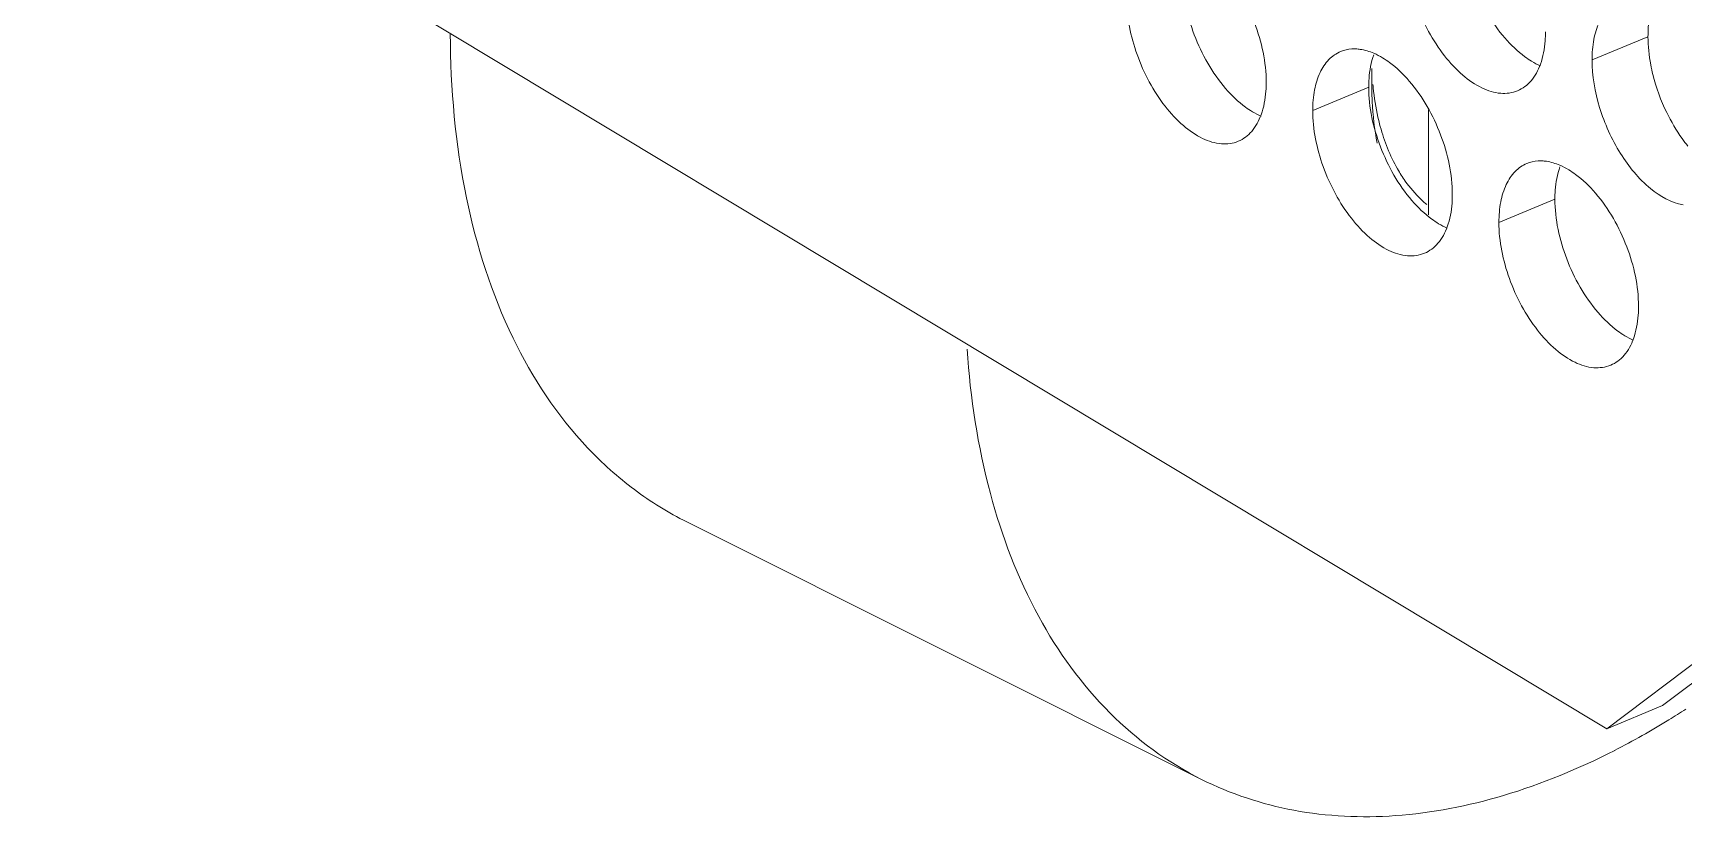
# Model space of a CAD drawing. Header units: millimetres. Extents: x 0 to 2524, y 0 to 1785.
# Drawn here: x 1790.39 to 1808.52, y 787.57 to 796.19 of the extents above; entities that cross this region are included whole.
import ezdxf

# ---------------------------------------------------------------- set-up
doc = ezdxf.new("R2010")
doc.units = ezdxf.units.MM
doc.header["$LTSCALE"] = 0.1
doc.layers.get('0').update_dxf_attribs({"lineweight": 13})
doc.layers.add('标注', color=251, linetype='Continuous', lineweight=9)

msp = doc.modelspace()

# ---------------------------------------------------------------- linework, layer by layer
for p, q in [((1807.679, 788.546), (1790.387, 798.947)), ((1797.57, 790.82), (1803.227, 787.992)), ((1807.679, 788.546), (1808.77, 789.368)), ((1808.294, 788.802), (1809.05, 789.371)), ((1807.679, 788.546), (1808.294, 788.802))]:
    msp.add_line(p, q)
for centre, radius, start, end in [((1803.459, 796.615), 9.358, 301.6085, 302.9471), ((1803.839, 795.979), 8.616, 297.1204, 301.669)]:
    msp.add_arc(centre, radius, start, end)
for points, knots in [([(1794.972, 796.184), (1794.974, 795.581), (1795.077, 794.432), (1795.572, 792.862), (1796.276, 791.793), (1796.98, 791.162), (1797.369, 790.921), (1797.571, 790.82)], [0, 0, 0, 0, 0.289256, 0.548802, 0.781939, 0.892034, 1, 1, 1, 1]), ([(1800.651, 792.719), (1800.687, 792.184), (1800.841, 791.169), (1801.363, 789.793), (1802.154, 788.692), (1802.857, 788.177), (1803.227, 787.992)], [0, 0, 0, 0, 0.285965, 0.544186, 0.778978, 1, 1, 1, 1]), ([(1803.227, 787.992), (1803.546, 787.832), (1804.249, 787.6), (1805.391, 787.549), (1806.593, 787.785), (1807.376, 788.11), (1807.767, 788.31)], [0, 0, 0, 0, 0.226626, 0.463956, 0.720229, 1, 1, 1, 1])]:
    msp.add_open_spline(points, degree=3, knots=knots)
at = {"layer": '标注'}
for p, q in [((1808.133, 796.152), (1807.518, 795.897)), ((1805.097, 795.802), (1805.097, 795.635)), ((1805.064, 795.598), (1804.449, 795.342)), ((1805.72, 795.349), (1805.72, 794.195)), ((1807.11, 794.368), (1806.495, 794.112))]:
    msp.add_line(p, q, dxfattribs=at)
for centre, radius, start, end in [((1808.917, 795.635), 3.82, 179.9996, 180.5061), ((1808.122, 795.898), 3.024, 185.1703, 185.7989), ((1810.248, 796.252), 2.125, 194.0297, 206.073)]:
    msp.add_arc(centre, radius, start, end, dxfattribs=at)
for points, knots in [([(1806.561, 796.138), (1806.412, 796.31), (1806.187, 796.71), (1806.087, 797.16), (1806.087, 797.383)], [0, 0, 0, 0, 0.505546, 1, 1, 1, 1]), ([(1806.7, 795.558), (1806.642, 795.534), (1806.503, 795.516), (1806.291, 795.585), (1806.081, 795.731), (1805.884, 795.944), (1805.713, 796.209), (1805.539, 796.598), (1805.472, 796.918), (1805.472, 797.127)], [0, 0, 0, 0, 0.08419, 0.180629, 0.294901, 0.426206, 0.569756, 0.71848, 1, 1, 1, 1]), ([(1803.464, 796.895), (1803.613, 796.722), (1803.838, 796.322), (1803.938, 795.872), (1803.938, 795.65)], [0, 0, 0, 0, 0.505546, 1, 1, 1, 1]), ([(1803.492, 795.583), (1803.344, 795.756), (1803.118, 796.156), (1803.019, 796.606), (1803.019, 796.828)], [0, 0, 0, 0, 0.505546, 1, 1, 1, 1]), ([(1803.631, 795.003), (1803.574, 794.979), (1803.435, 794.961), (1803.222, 795.03), (1803.012, 795.177), (1802.815, 795.39), (1802.644, 795.655), (1802.471, 796.044), (1802.404, 796.364), (1802.404, 796.573)], [0, 0, 0, 0, 0.08419, 0.180629, 0.294901, 0.426206, 0.569756, 0.71848, 1, 1, 1, 1]), ([(1807.518, 795.897), (1807.518, 795.972), (1807.529, 796.115), (1807.587, 796.308), (1807.684, 796.458), (1807.776, 796.523), (1807.824, 796.543)], [0, 0, 0, 0, 0.300719, 0.564842, 0.793477, 1, 1, 1, 1]), ([(1808.133, 796.152), (1808.133, 796.186), (1808.137, 796.308), (1808.16, 796.432), (1808.192, 796.516)], [0, 0, 0, 0, 0.269773, 1, 1, 1, 1]), ([(1806.854, 795.882), (1806.829, 795.898), (1806.721, 795.97), (1806.626, 796.062), (1806.561, 796.138)], [0, 0, 0, 0, 0.231736, 1, 1, 1, 1]), ([(1807.006, 796.204), (1807.006, 796.172), (1807.002, 796.052), (1806.981, 795.932), (1806.951, 795.849)], [0, 0, 0, 0, 0.269025, 1, 1, 1, 1]), ([(1808.187, 795.737), (1808.178, 795.772), (1808.148, 795.909), (1808.133, 796.049), (1808.133, 796.152)], [0, 0, 0, 0, 0.261145, 1, 1, 1, 1]), ([(1804.449, 795.342), (1804.449, 795.418), (1804.461, 795.56), (1804.518, 795.754), (1804.615, 795.904), (1804.708, 795.969), (1804.756, 795.989)], [0, 0, 0, 0, 0.300633, 0.564844, 0.793499, 1, 1, 1, 1]), ([(1804.756, 795.989), (1804.795, 796.005), (1804.851, 796.018), (1804.908, 796.018), (1804.923, 796.018)], [0, 0, 0, 0, 0.741995, 1, 1, 1, 1]), ([(1804.923, 796.018), (1804.939, 796.017), (1805.006, 796.011), (1805.072, 795.99), (1805.12, 795.97)], [0, 0, 0, 0, 0.236225, 1, 1, 1, 1]), ([(1805.064, 795.598), (1805.064, 795.63), (1805.069, 795.75), (1805.09, 795.871), (1805.12, 795.953)], [0, 0, 0, 0, 0.269025, 1, 1, 1, 1]), ([(1805.216, 795.92), (1805.242, 795.905), (1805.35, 795.832), (1805.445, 795.74), (1805.51, 795.664)], [0, 0, 0, 0, 0.231736, 1, 1, 1, 1]), ([(1806.951, 795.849), (1806.927, 795.783), (1806.865, 795.664), (1806.756, 795.581), (1806.7, 795.558)], [0, 0, 0, 0, 0.533077, 1, 1, 1, 1]), ([(1808.518, 794.305), (1808.387, 794.327), (1808.113, 794.488), (1807.804, 794.871), (1807.582, 795.359), (1807.518, 795.721), (1807.518, 795.897)], [0, 0, 0, 0, 0.200223, 0.454809, 0.735097, 1, 1, 1, 1]), ([(1803.786, 795.328), (1803.76, 795.343), (1803.652, 795.416), (1803.557, 795.508), (1803.492, 795.583)], [0, 0, 0, 0, 0.231736, 1, 1, 1, 1]), ([(1803.938, 795.65), (1803.938, 795.618), (1803.934, 795.498), (1803.912, 795.377), (1803.882, 795.295)], [0, 0, 0, 0, 0.269025, 1, 1, 1, 1]), ([(1805.538, 794.353), (1805.39, 794.526), (1805.164, 794.926), (1805.064, 795.375), (1805.064, 795.598)], [0, 0, 0, 0, 0.505546, 1, 1, 1, 1]), ([(1805.097, 795.601), (1805.098, 795.547), (1805.104, 795.34), (1805.128, 795.133), (1805.158, 794.982)], [0, 0, 0, 0, 0.258346, 1, 1, 1, 1]), ([(1805.191, 795.165), (1805.182, 795.198), (1805.147, 795.339), (1805.125, 795.483), (1805.113, 795.592)], [0, 0, 0, 0, 0.242433, 1, 1, 1, 1]), ([(1805.51, 795.664), (1805.658, 795.492), (1805.884, 795.092), (1805.983, 794.642), (1805.983, 794.419)], [0, 0, 0, 0, 0.505546, 1, 1, 1, 1]), ([(1803.882, 795.295), (1803.858, 795.229), (1803.796, 795.11), (1803.688, 795.027), (1803.631, 795.003)], [0, 0, 0, 0, 0.533077, 1, 1, 1, 1]), ([(1805.677, 793.773), (1805.619, 793.749), (1805.48, 793.731), (1805.268, 793.8), (1805.058, 793.946), (1804.861, 794.159), (1804.69, 794.424), (1804.516, 794.813), (1804.449, 795.134), (1804.449, 795.342)], [0, 0, 0, 0, 0.08419, 0.180629, 0.294901, 0.426206, 0.569756, 0.71848, 1, 1, 1, 1]), ([(1808.571, 794.95), (1808.549, 794.977), (1808.462, 795.093), (1808.388, 795.219), (1808.34, 795.318)], [0, 0, 0, 0, 0.242274, 1, 1, 1, 1]), ([(1805.465, 794.566), (1805.435, 794.609), (1805.317, 794.795), (1805.235, 795.003), (1805.191, 795.165)], [0, 0, 0, 0, 0.237511, 1, 1, 1, 1]), ([(1806.495, 794.112), (1806.495, 794.188), (1806.506, 794.33), (1806.564, 794.523), (1806.661, 794.674), (1806.754, 794.739), (1806.801, 794.759)], [0, 0, 0, 0, 0.300633, 0.564844, 0.793499, 1, 1, 1, 1]), ([(1806.801, 794.759), (1806.84, 794.775), (1806.897, 794.787), (1806.954, 794.788), (1806.968, 794.787)], [0, 0, 0, 0, 0.741995, 1, 1, 1, 1]), ([(1806.968, 794.787), (1806.984, 794.787), (1807.052, 794.78), (1807.118, 794.76), (1807.165, 794.74)], [0, 0, 0, 0, 0.236225, 1, 1, 1, 1]), ([(1807.11, 794.368), (1807.11, 794.4), (1807.114, 794.52), (1807.136, 794.64), (1807.166, 794.723)], [0, 0, 0, 0, 0.269025, 1, 1, 1, 1]), ([(1807.262, 794.69), (1807.288, 794.674), (1807.396, 794.601), (1807.49, 794.51), (1807.556, 794.434)], [0, 0, 0, 0, 0.231736, 1, 1, 1, 1]), ([(1805.703, 794.307), (1805.681, 794.325), (1805.594, 794.404), (1805.517, 794.494), (1805.465, 794.566)], [0, 0, 0, 0, 0.245208, 1, 1, 1, 1]), ([(1805.832, 794.097), (1805.806, 794.113), (1805.698, 794.186), (1805.603, 794.277), (1805.538, 794.353)], [0, 0, 0, 0, 0.231736, 1, 1, 1, 1]), ([(1805.983, 794.419), (1805.983, 794.387), (1805.979, 794.267), (1805.958, 794.147), (1805.928, 794.064)], [0, 0, 0, 0, 0.269025, 1, 1, 1, 1]), ([(1807.584, 793.123), (1807.435, 793.295), (1807.21, 793.695), (1807.11, 794.145), (1807.11, 794.368)], [0, 0, 0, 0, 0.505546, 1, 1, 1, 1]), ([(1807.556, 794.434), (1807.704, 794.262), (1807.929, 793.861), (1808.029, 793.412), (1808.029, 793.189)], [0, 0, 0, 0, 0.505546, 1, 1, 1, 1]), ([(1805.928, 794.064), (1805.904, 793.999), (1805.842, 793.88), (1805.733, 793.796), (1805.677, 793.773)], [0, 0, 0, 0, 0.533077, 1, 1, 1, 1]), ([(1807.723, 792.543), (1807.665, 792.519), (1807.526, 792.501), (1807.314, 792.57), (1807.104, 792.716), (1806.907, 792.929), (1806.735, 793.194), (1806.562, 793.583), (1806.495, 793.903), (1806.495, 794.112)], [0, 0, 0, 0, 0.08419, 0.180629, 0.294901, 0.426206, 0.569756, 0.71848, 1, 1, 1, 1]), ([(1807.877, 792.867), (1807.851, 792.883), (1807.743, 792.955), (1807.649, 793.047), (1807.584, 793.123)], [0, 0, 0, 0, 0.231736, 1, 1, 1, 1]), ([(1808.029, 793.189), (1808.029, 793.157), (1808.025, 793.037), (1808.003, 792.917), (1807.973, 792.834)], [0, 0, 0, 0, 0.269025, 1, 1, 1, 1]), ([(1807.973, 792.834), (1807.95, 792.768), (1807.888, 792.649), (1807.779, 792.566), (1807.723, 792.543)], [0, 0, 0, 0, 0.533077, 1, 1, 1, 1])]:
    msp.add_open_spline(points, degree=3, knots=knots, dxfattribs=at)
for points in [[(1805.12, 795.97), (1805.153, 795.956), (1805.185, 795.939), (1805.216, 795.92)], [(1806.951, 795.832), (1806.918, 795.847), (1806.885, 795.864), (1806.854, 795.882)], [(1803.882, 795.278), (1803.849, 795.292), (1803.817, 795.309), (1803.786, 795.328)], [(1807.165, 794.74), (1807.199, 794.725), (1807.231, 794.708), (1807.262, 794.69)], [(1805.928, 794.048), (1805.895, 794.062), (1805.863, 794.079), (1805.832, 794.097)], [(1807.974, 792.817), (1807.941, 792.831), (1807.908, 792.848), (1807.877, 792.867)]]:
    msp.add_open_spline(points, degree=3, dxfattribs=at)

doc.saveas('drawing.dxf')
